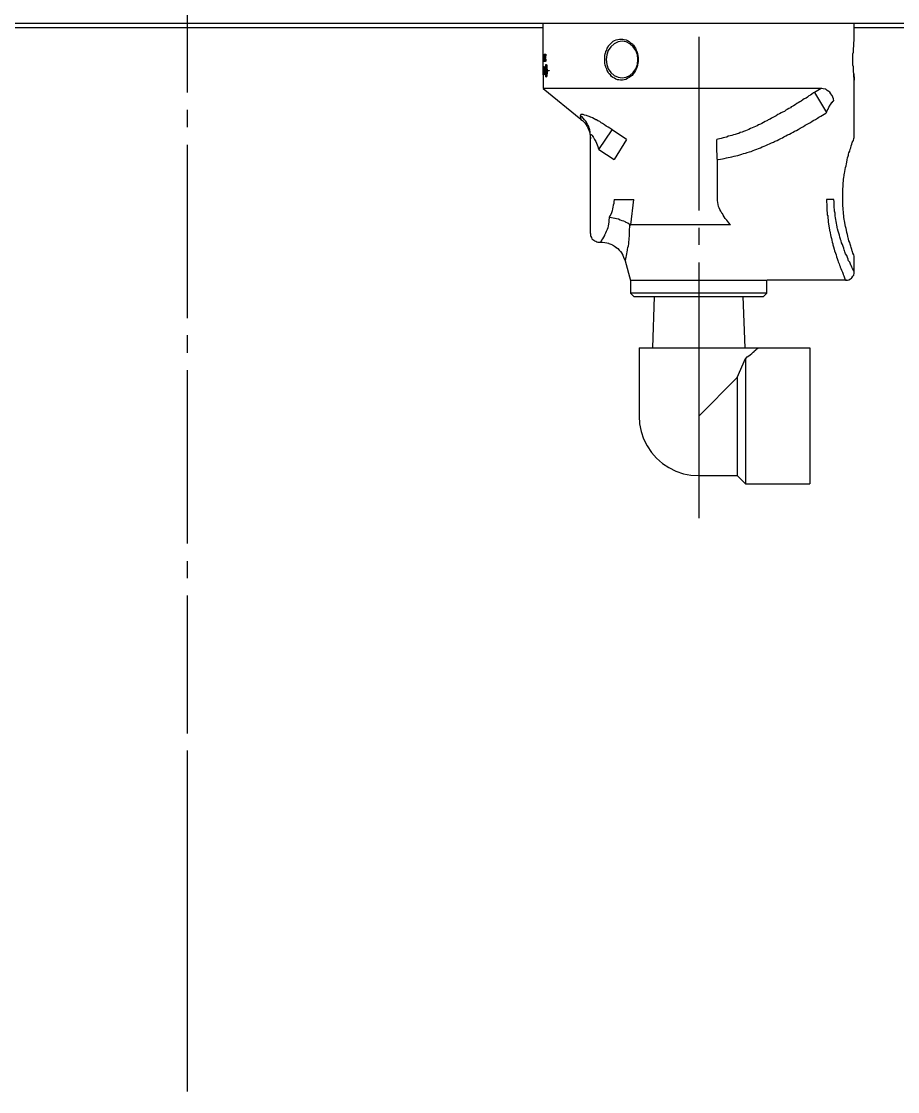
# Model space of a CAD drawing. Header units: millimetres. Extents: x -211 to 45495, y 24 to 52952.
# Drawn here: x 23245.5 to 23451.1, y 26900.9 to 27151.9 of the extents above; entities that cross this region are included whole.
import ezdxf

# ---------------------------------------------------------------- set-up
doc = ezdxf.new("R2010")
doc.units = ezdxf.units.MM
doc.layers.add('Layer2', color=7, linetype='Continuous')

# ---------------------------------------------------------------- blocks, each defined once
blk = doc.blocks.new('BLKF673')
at = {"layer": 'Layer2', "color": 7, "linetype": 'Continuous', "lineweight": 25}
for p, q in [((23415.37, 27072.86), (23415.46, 27072.86)), ((23415.46, 27072.86), (23415.8, 27073.2)), ((23415.8, 27073.2), (23416.15, 27073.46)), ((23416.15, 27073.46), (23416.49, 27073.72)), ((23416.49, 27073.72), (23416.83, 27073.98)), ((23416.83, 27073.98), (23417.18, 27074.32)), ((23417.18, 27074.32), (23417.44, 27074.49)), ((23417.44, 27074.58), (23417.78, 27074.84)), ((23417.44, 27074.49), (23417.44, 27074.58)), ((23417.78, 27074.84), (23418.04, 27075.1))]:
    blk.add_line(p, q, dxfattribs=at)
blk = doc.blocks.new('BLKF674')
at = {"layer": 'Layer2', "color": 7, "linetype": 'Continuous', "lineweight": 25}
for p, q in [((23390.4, 27059.34), (23390.48, 27057.53)), ((23390.48, 27057.53), (23390.91, 27055.72)), ((23390.91, 27055.72), (23391.43, 27054)), ((23391.43, 27054), (23392.29, 27052.36)), ((23392.29, 27052.36), (23393.33, 27050.81)), ((23393.33, 27050.81), (23394.53, 27049.43)), ((23394.53, 27049.43), (23395.91, 27048.23)), ((23395.91, 27048.23), (23397.37, 27047.28)), ((23397.37, 27047.28), (23399.01, 27046.42)), ((23399.01, 27046.42), (23400.82, 27045.82)), ((23400.82, 27045.82), (23402.54, 27045.47)), ((23402.54, 27045.47), (23404.43, 27045.39))]:
    blk.add_line(p, q, dxfattribs=at)
blk = doc.blocks.new('BLKF675')
at = {"layer": 'Layer2', "color": 7, "linetype": 'Continuous', "lineweight": 25}
for p, q in [((23382.82, 27145.19), (23382.91, 27145.62)), ((23382.91, 27145.62), (23383.16, 27145.97)), ((23383.16, 27145.97), (23383.34, 27146.31)), ((23383.34, 27146.31), (23383.42, 27146.31)), ((23383.42, 27146.31), (23383.68, 27146.66)), ((23383.68, 27146.66), (23383.94, 27146.92)), ((23383.94, 27146.92), (23384.02, 27147)), ((23384.02, 27147), (23384.37, 27147.26)), ((23384.37, 27147.26), (23384.63, 27147.43)), ((23384.63, 27147.43), (23385.06, 27147.6)), ((23385.06, 27147.6), (23385.4, 27147.69)), ((23385.4, 27147.69), (23385.83, 27147.78)), ((23385.83, 27147.78), (23386.18, 27147.78)), ((23386.18, 27147.78), (23386.61, 27147.78)), ((23386.61, 27147.78), (23386.95, 27147.69)), ((23386.95, 27147.69), (23387.38, 27147.6)), ((23387.38, 27147.6), (23387.73, 27147.43)), ((23387.73, 27147.43), (23388.07, 27147.17)), ((23388.07, 27147.17), (23388.42, 27146.92)), ((23388.42, 27146.92), (23388.76, 27146.66)), ((23388.76, 27146.66), (23389.02, 27146.31)), ((23389.02, 27146.31), (23389.11, 27146.31)), ((23389.11, 27146.31), (23389.36, 27145.97)), ((23389.36, 27145.97), (23389.54, 27145.62)), ((23389.54, 27145.62), (23389.71, 27145.19)), ((23382.39, 27143.9), (23382.47, 27144.33)), ((23382.39, 27143.47), (23382.39, 27143.9)), ((23382.39, 27143.04), (23382.39, 27143.47)), ((23382.47, 27144.33), (23382.65, 27144.68)), ((23382.65, 27144.85), (23382.82, 27145.19)), ((23382.65, 27144.76), (23382.65, 27144.85)), ((23382.65, 27144.68), (23382.65, 27144.76)), ((23389.71, 27145.19), (23389.88, 27144.85)), ((23389.88, 27144.85), (23389.97, 27144.76)), ((23389.97, 27144.76), (23389.97, 27144.68)), ((23389.97, 27144.68), (23390.05, 27144.33)), ((23390.05, 27144.33), (23390.14, 27143.9)), ((23390.14, 27143.9), (23390.23, 27143.47)), ((23390.23, 27143.47), (23390.23, 27143.04)), ((23382.39, 27142.95), (23382.39, 27143.04)), ((23382.39, 27142.87), (23382.39, 27142.95)), ((23382.39, 27142.44), (23382.39, 27142.87)), ((23382.39, 27142.09), (23382.39, 27142.44)), ((23382.47, 27141.66), (23382.39, 27142.09)), ((23382.65, 27141.23), (23382.47, 27141.66)), ((23382.65, 27141.15), (23382.65, 27141.23)), ((23382.82, 27140.72), (23382.65, 27141.15)), ((23382.91, 27140.37), (23382.82, 27140.72)), ((23389.71, 27140.72), (23389.54, 27140.37)), ((23389.88, 27141.15), (23389.71, 27140.72)), ((23389.97, 27141.15), (23389.88, 27141.15)), ((23390.05, 27141.66), (23389.97, 27141.23)), ((23389.97, 27141.23), (23389.97, 27141.15)), ((23390.14, 27142.09), (23390.05, 27141.66)), ((23390.23, 27142.44), (23390.14, 27142.09)), ((23390.23, 27143.04), (23390.23, 27142.95)), ((23390.23, 27142.95), (23390.23, 27142.87)), ((23390.23, 27142.87), (23390.23, 27142.44)), ((23383.16, 27140.03), (23382.91, 27140.37)), ((23383.34, 27139.68), (23383.16, 27140.03)), ((23383.42, 27139.6), (23383.34, 27139.68)), ((23383.68, 27139.34), (23383.42, 27139.6)), ((23383.94, 27138.99), (23383.68, 27139.34)), ((23384.28, 27138.74), (23383.94, 27138.99)), ((23384.63, 27138.56), (23384.28, 27138.74)), ((23384.97, 27138.39), (23384.63, 27138.56)), ((23385.32, 27138.22), (23384.97, 27138.39)), ((23385.66, 27138.22), (23385.32, 27138.22)), ((23386.09, 27138.13), (23385.66, 27138.22)), ((23386.18, 27138.13), (23386.09, 27138.13)), ((23386.95, 27138.22), (23386.52, 27138.13)), ((23387.3, 27138.3), (23386.95, 27138.22)), ((23387.73, 27138.48), (23387.3, 27138.3)), ((23388.07, 27138.74), (23387.73, 27138.56)), ((23387.73, 27138.56), (23387.73, 27138.48)), ((23388.42, 27138.99), (23388.07, 27138.74)), ((23388.76, 27139.25), (23388.42, 27138.99)), ((23389.02, 27139.6), (23388.76, 27139.25)), ((23389.11, 27139.68), (23389.02, 27139.6)), ((23389.36, 27140.03), (23389.11, 27139.68)), ((23389.54, 27140.37), (23389.36, 27140.03))]:
    blk.add_line(p, q, dxfattribs=at)
blk = doc.blocks.new('BLKF676')
at = {"layer": 'Layer2', "color": 7, "linetype": 'Continuous', "lineweight": 25}
for p, q in [((23368.44, 27141.4), (23368.52, 27141.58)), ((23368.44, 27140.37), (23368.44, 27141.4)), ((23368.52, 27141.58), (23368.52, 27141.84))]:
    blk.add_line(p, q, dxfattribs=at)
blk = doc.blocks.new('BLKF677')
at = {"layer": 'Layer2', "color": 7, "linetype": 'Continuous', "lineweight": 25}
for p, q in [((23368.44, 27139.77), (23368.44, 27140.2)), ((23368.44, 27139.68), (23368.44, 27139.77)), ((23368.44, 27139.34), (23368.44, 27139.68)), ((23368.52, 27139.17), (23368.44, 27139.34)), ((23368.52, 27138.91), (23368.52, 27139.17)), ((23368.61, 27138.91), (23368.52, 27138.91))]:
    blk.add_line(p, q, dxfattribs=at)
blk = doc.blocks.new('BLKF678')
at = {"layer": 'Layer2', "color": 7, "linetype": 'Continuous', "lineweight": 25}
for p, q in [((23368.78, 27139.08), (23368.7, 27138.99)), ((23368.87, 27139.77), (23368.78, 27139.34)), ((23368.78, 27139.34), (23368.78, 27139.08)), ((23368.87, 27140.29), (23368.87, 27139.77))]:
    blk.add_line(p, q, dxfattribs=at)
blk = doc.blocks.new('BLKF679')
at = {"layer": 'Layer2', "color": 7, "linetype": 'Continuous', "lineweight": 25}
for p, q in [((23440.17, 27122.72), (23440.34, 27123.15)), ((23440.34, 27123.15), (23440.43, 27123.49)), ((23440.43, 27123.49), (23440.52, 27123.58)), ((23440.52, 27123.67), (23440.69, 27124.01)), ((23440.52, 27123.58), (23440.52, 27123.67)), ((23440.69, 27124.01), (23440.77, 27124.44)), ((23439.48, 27120.31), (23439.57, 27120.56)), ((23439.57, 27120.74), (23439.65, 27121.08)), ((23439.57, 27120.56), (23439.57, 27120.74)), ((23439.65, 27121.08), (23439.83, 27121.51)), ((23439.83, 27121.51), (23439.91, 27121.94)), ((23439.91, 27121.94), (23440.09, 27122.29)), ((23440.09, 27122.29), (23440.17, 27122.72)), ((23438.88, 27117.64), (23438.97, 27118.07)), ((23438.97, 27118.07), (23439.05, 27118.5)), ((23439.05, 27118.5), (23439.14, 27118.93)), ((23439.14, 27118.93), (23439.22, 27119.45)), ((23439.22, 27119.45), (23439.31, 27119.88)), ((23439.31, 27119.88), (23439.48, 27120.31)), ((23438.45, 27115.31), (23438.54, 27115.74)), ((23438.54, 27116.09), (23438.62, 27116.26)), ((23438.54, 27115.74), (23438.54, 27116.09)), ((23438.62, 27116.26), (23438.71, 27116.69)), ((23438.71, 27116.69), (23438.79, 27117.21)), ((23438.79, 27117.21), (23438.88, 27117.64)), ((23438.19, 27112.64), (23438.28, 27113.16)), ((23438.28, 27114.02), (23438.36, 27114.45)), ((23438.28, 27113.59), (23438.28, 27114.02)), ((23438.28, 27113.5), (23438.28, 27113.59)), ((23438.28, 27113.16), (23438.28, 27113.5)), ((23438.36, 27114.88), (23438.45, 27115.31)), ((23438.36, 27114.45), (23438.36, 27114.88)), ((23438.19, 27112.21), (23438.19, 27112.64)), ((23438.19, 27111.78), (23438.19, 27112.21)), ((23438.19, 27111.35), (23438.19, 27111.78)), ((23438.19, 27110.83), (23438.19, 27111.35)), ((23438.19, 27110.75), (23438.19, 27110.83)), ((23438.19, 27110.4), (23438.19, 27110.75)), ((23438.19, 27109.97), (23438.19, 27110.4)), ((23438.19, 27109.46), (23438.19, 27109.97)), ((23438.19, 27109.03), (23438.19, 27109.46)), ((23438.19, 27108.6), (23438.19, 27109.03)), ((23438.28, 27108.16), (23438.19, 27108.6)), ((23438.28, 27108.08), (23438.28, 27108.16)), ((23438.28, 27107.73), (23438.28, 27108.08)), ((23438.36, 27107.22), (23438.28, 27107.73)), ((23438.36, 27106.79), (23438.36, 27107.22)), ((23438.45, 27106.36), (23438.36, 27106.79)), ((23438.45, 27105.93), (23438.45, 27106.36)), ((23438.54, 27105.49), (23438.45, 27105.93)), ((23438.54, 27105.41), (23438.54, 27105.49)), ((23438.62, 27105.15), (23438.54, 27105.41)), ((23438.71, 27104.72), (23438.62, 27105.15)), ((23438.79, 27104.2), (23438.71, 27104.72)), ((23438.88, 27103.77), (23438.79, 27104.2)), ((23438.97, 27103.34), (23438.88, 27103.77)), ((23439.05, 27102.91), (23438.97, 27103.34)), ((23439.14, 27102.39), (23439.05, 27102.91)), ((23439.31, 27101.96), (23439.14, 27102.39)), ((23439.4, 27101.53), (23439.31, 27101.96)), ((23439.48, 27101.1), (23439.4, 27101.53)), ((23439.57, 27100.93), (23439.48, 27101.1)), ((23439.57, 27100.84), (23439.57, 27100.93)), ((23439.65, 27100.41), (23439.57, 27100.84)), ((23439.83, 27100.07), (23439.65, 27100.41)), ((23439.91, 27099.64), (23439.83, 27100.07)), ((23440.09, 27099.21), (23439.91, 27099.64)), ((23440.17, 27098.86), (23440.09, 27099.21)), ((23440.34, 27098.43), (23440.17, 27098.86)), ((23440.43, 27098), (23440.34, 27098.43)), ((23440.52, 27097.92), (23440.43, 27098)), ((23440.6, 27097.57), (23440.52, 27097.92)), ((23440.77, 27097.14), (23440.6, 27097.57)), ((23440.86, 27096.88), (23440.77, 27097.14))]:
    blk.add_line(p, q, dxfattribs=at)
blk = doc.blocks.new('BLKF680')
at = {"layer": 'Layer2', "color": 7, "linetype": 'Continuous', "lineweight": 25}
for p, q in [((23440.69, 27145.62), (23440.77, 27146.05)), ((23440.69, 27145.28), (23440.69, 27145.62)), ((23440.77, 27147), (23440.86, 27147.35)), ((23440.77, 27146.92), (23440.77, 27147)), ((23440.77, 27146.74), (23440.77, 27146.92)), ((23440.77, 27146.31), (23440.77, 27146.74)), ((23440.77, 27146.05), (23440.77, 27146.31)), ((23440.86, 27147.43), (23440.86, 27147.69)), ((23440.86, 27147.35), (23440.86, 27147.43)), ((23440.6, 27144.33), (23440.69, 27144.68)), ((23440.6, 27143.9), (23440.6, 27144.33)), ((23440.6, 27143.47), (23440.6, 27143.9)), ((23440.6, 27143.04), (23440.6, 27143.47)), ((23440.69, 27144.85), (23440.69, 27145.28)), ((23440.69, 27144.76), (23440.69, 27144.85)), ((23440.69, 27144.68), (23440.69, 27144.76)), ((23440.6, 27142.95), (23440.6, 27143.04)), ((23440.6, 27142.87), (23440.6, 27142.95)), ((23440.6, 27142.52), (23440.6, 27142.87)), ((23440.6, 27142.09), (23440.6, 27142.52)), ((23440.6, 27141.66), (23440.6, 27142.09)), ((23440.69, 27141.23), (23440.6, 27141.66)), ((23440.69, 27141.15), (23440.69, 27141.23)), ((23440.69, 27140.89), (23440.69, 27141.15)), ((23440.69, 27140.46), (23440.69, 27140.89)), ((23440.69, 27140.11), (23440.69, 27140.46)), ((23440.77, 27139.68), (23440.69, 27140.11)), ((23440.77, 27138.99), (23440.77, 27139.68)), ((23440.86, 27138.56), (23440.77, 27138.99)), ((23440.86, 27138.13), (23440.86, 27138.56))]:
    blk.add_line(p, q, dxfattribs=at)
blk = doc.blocks.new('BLKF681')
at = {"layer": 'Layer2', "color": 7, "linetype": 'Continuous', "lineweight": 25}
for p, q in [((23436.21, 27109.63), (23436.12, 27110.06)), ((23436.21, 27109.2), (23436.21, 27109.63)), ((23436.21, 27108.77), (23436.21, 27109.2)), ((23436.21, 27108.25), (23436.21, 27108.77)), ((23436.3, 27107.82), (23436.21, 27108.25)), ((23436.3, 27107.39), (23436.3, 27107.82)), ((23436.38, 27106.96), (23436.3, 27107.39)), ((23436.38, 27106.87), (23436.38, 27106.96)), ((23436.38, 27106.7), (23436.38, 27106.87)), ((23436.38, 27106.27), (23436.38, 27106.7)), ((23436.47, 27105.84), (23436.38, 27106.27)), ((23436.55, 27105.41), (23436.47, 27105.84)), ((23436.64, 27104.98), (23436.55, 27105.41)), ((23436.73, 27104.55), (23436.64, 27104.98)), ((23436.81, 27104.12), (23436.73, 27104.55)), ((23436.9, 27103.69), (23436.81, 27104.12)), ((23436.9, 27103.6), (23436.9, 27103.69)), ((23436.99, 27103.26), (23436.9, 27103.6)), ((23437.16, 27102.74), (23436.99, 27103.26)), ((23437.24, 27102.22), (23437.16, 27102.74)), ((23437.42, 27101.79), (23437.24, 27102.22)), ((23437.5, 27101.28), (23437.42, 27101.79)), ((23437.67, 27100.84), (23437.5, 27101.28)), ((23437.67, 27100.76), (23437.67, 27100.84)), ((23437.85, 27100.41), (23437.67, 27100.76)), ((23437.93, 27099.98), (23437.85, 27100.41)), ((23438.1, 27099.55), (23437.93, 27099.98)), ((23438.28, 27099.12), (23438.1, 27099.55)), ((23438.45, 27098.69), (23438.28, 27099.12)), ((23438.54, 27098.26), (23438.45, 27098.69)), ((23438.62, 27098.18), (23438.54, 27098.26)), ((23438.71, 27097.83), (23438.62, 27098.18)), ((23438.88, 27097.4), (23438.71, 27097.83)), ((23439.14, 27096.97), (23438.88, 27097.4)), ((23439.31, 27096.54), (23439.14, 27096.97)), ((23439.48, 27096.11), (23439.31, 27096.54)), ((23439.48, 27096.02), (23439.48, 27096.11)), ((23439.57, 27095.76), (23439.48, 27096.02)), ((23439.83, 27095.42), (23439.57, 27095.76)), ((23440, 27094.99), (23439.83, 27095.42)), ((23440.17, 27094.56), (23440, 27094.99)), ((23440.26, 27094.47), (23440.17, 27094.56)), ((23440.34, 27094.3), (23440.26, 27094.47)), ((23440.52, 27093.96), (23440.34, 27094.3)), ((23440.69, 27093.53), (23440.52, 27093.96)), ((23440.86, 27093.18), (23440.69, 27093.53))]:
    blk.add_line(p, q, dxfattribs=at)
blk = doc.blocks.new('BLKF682')
at = {"layer": 'Layer2', "color": 7, "linetype": 'Continuous', "lineweight": 25}
for p, q in [((23433.11, 27136.15), (23367.92, 27136.15)), ((23433.28, 27136.15), (23433.11, 27136.15)), ((23433.63, 27136.07), (23433.28, 27136.15)), ((23434.06, 27135.98), (23433.63, 27136.07)), ((23434.23, 27135.98), (23434.06, 27135.98)), ((23434.57, 27135.72), (23434.23, 27135.98)), ((23434.92, 27135.46), (23434.57, 27135.72)), ((23435.18, 27135.29), (23434.92, 27135.46)), ((23435.44, 27134.95), (23435.18, 27135.29)), ((23435.61, 27134.6), (23435.44, 27134.95)), ((23435.69, 27134.52), (23435.61, 27134.6)), ((23435.87, 27134.17), (23435.69, 27134.52)), ((23436.04, 27133.74), (23435.87, 27134.17)), ((23436.12, 27133.31), (23436.04, 27133.74))]:
    blk.add_line(p, q, dxfattribs=at)
blk = doc.blocks.new('BLKF683')
at = {"layer": 'Layer2', "color": 7, "linetype": 'Continuous', "lineweight": 25}
for p, q in [((23433.11, 27136.15), (23431.56, 27135.2)), ((23428.12, 27133.05), (23427.77, 27132.79)), ((23428.46, 27133.22), (23428.12, 27133.05)), ((23428.8, 27133.48), (23428.46, 27133.22)), ((23429.15, 27133.74), (23428.8, 27133.48)), ((23429.58, 27133.91), (23429.15, 27133.74)), ((23429.92, 27134.17), (23429.58, 27133.91)), ((23430.27, 27134.43), (23429.92, 27134.17)), ((23430.61, 27134.6), (23430.27, 27134.43)), ((23430.96, 27134.86), (23430.61, 27134.6)), ((23431.3, 27135.12), (23430.96, 27134.86)), ((23431.56, 27135.2), (23431.3, 27135.12)), ((23424.07, 27130.64), (23423.72, 27130.47)), ((23424.5, 27130.81), (23424.07, 27130.64)), ((23424.84, 27131.07), (23424.5, 27130.81)), ((23425.19, 27131.24), (23424.84, 27131.07)), ((23425.53, 27131.5), (23425.19, 27131.24)), ((23425.96, 27131.67), (23425.53, 27131.5)), ((23426.13, 27131.85), (23425.96, 27131.67)), ((23426.31, 27131.93), (23426.13, 27131.85)), ((23426.65, 27132.1), (23426.31, 27131.93)), ((23427, 27132.36), (23426.65, 27132.1)), ((23427.43, 27132.62), (23427, 27132.36)), ((23427.77, 27132.79), (23427.43, 27132.62)), ((23419.59, 27128.23), (23419.25, 27127.97)), ((23420.02, 27128.4), (23419.59, 27128.23)), ((23420.37, 27128.57), (23420.02, 27128.4)), ((23420.54, 27128.66), (23420.37, 27128.57)), ((23420.71, 27128.83), (23420.54, 27128.66)), ((23421.14, 27129), (23420.71, 27128.83)), ((23421.48, 27129.18), (23421.14, 27129)), ((23421.92, 27129.43), (23421.48, 27129.18)), ((23422.26, 27129.61), (23421.92, 27129.43)), ((23422.6, 27129.78), (23422.26, 27129.61)), ((23422.95, 27130.04), (23422.6, 27129.78)), ((23423.38, 27130.21), (23422.95, 27130.04)), ((23423.72, 27130.47), (23423.38, 27130.21)), ((23413.39, 27125.56), (23412.96, 27125.39)), ((23413.82, 27125.65), (23413.39, 27125.56)), ((23414.16, 27125.82), (23413.82, 27125.65)), ((23414.6, 27125.9), (23414.16, 27125.82)), ((23414.77, 27125.99), (23414.6, 27125.9)), ((23414.94, 27126.08), (23414.77, 27125.99)), ((23415.37, 27126.25), (23414.94, 27126.08)), ((23415.8, 27126.42), (23415.37, 27126.25)), ((23416.15, 27126.59), (23415.8, 27126.42)), ((23416.58, 27126.77), (23416.15, 27126.59)), ((23416.92, 27126.94), (23416.58, 27126.77)), ((23417.35, 27127.11), (23416.92, 27126.94)), ((23417.7, 27127.28), (23417.35, 27127.11)), ((23418.13, 27127.45), (23417.7, 27127.28)), ((23418.47, 27127.63), (23418.13, 27127.45)), ((23418.9, 27127.8), (23418.47, 27127.63)), ((23419.25, 27127.97), (23418.9, 27127.8)), ((23409.26, 27124.35), (23408.91, 27124.27)), ((23409.69, 27124.44), (23409.26, 27124.35)), ((23410.12, 27124.61), (23409.69, 27124.44)), ((23410.55, 27124.7), (23410.12, 27124.61)), ((23410.98, 27124.78), (23410.55, 27124.7)), ((23411.32, 27124.96), (23410.98, 27124.78)), ((23411.75, 27125.04), (23411.32, 27124.96)), ((23412.18, 27125.13), (23411.75, 27125.04)), ((23412.53, 27125.3), (23412.18, 27125.13)), ((23412.96, 27125.39), (23412.53, 27125.3))]:
    blk.add_line(p, q, dxfattribs=at)
blk = doc.blocks.new('BLKF684')
at = {"layer": 'Layer2', "color": 7, "linetype": 'Continuous', "lineweight": 25}
for p, q in [((23376.79, 27130.04), (23376.62, 27129.78)), ((23376.88, 27130.04), (23376.79, 27130.04)), ((23377.22, 27130.04), (23376.88, 27130.04)), ((23377.31, 27130.04), (23377.22, 27130.04)), ((23377.65, 27129.95), (23377.31, 27130.04)), ((23378, 27129.87), (23377.65, 27129.95)), ((23378.08, 27129.87), (23378, 27129.87)), ((23378.26, 27129.78), (23378.08, 27129.87)), ((23378.69, 27129.61), (23378.26, 27129.78)), ((23379.03, 27129.43), (23378.69, 27129.61)), ((23379.12, 27129.43), (23379.03, 27129.43)), ((23379.46, 27129.26), (23379.12, 27129.43)), ((23379.89, 27129.09), (23379.46, 27129.26)), ((23380.24, 27128.83), (23379.89, 27129.09)), ((23380.32, 27128.83), (23380.24, 27128.83)), ((23380.41, 27128.83), (23380.32, 27128.83)), ((23380.75, 27128.57), (23380.41, 27128.83)), ((23381.18, 27128.4), (23380.75, 27128.57)), ((23381.53, 27128.14), (23381.18, 27128.4)), ((23381.87, 27127.97), (23381.53, 27128.14)), ((23382.3, 27127.63), (23381.87, 27127.97)), ((23382.73, 27127.37), (23382.3, 27127.63)), ((23383.16, 27127.11), (23382.73, 27127.37)), ((23383.59, 27126.85), (23383.16, 27127.11)), ((23384.02, 27126.59), (23383.59, 27126.85)), ((23384.11, 27126.51), (23384.02, 27126.59)), ((23387.47, 27124.18), (23384.11, 27126.51))]:
    blk.add_line(p, q, dxfattribs=at)
blk = doc.blocks.new('BLKF685')
at = {"layer": 'Layer2', "color": 7, "linetype": 'Continuous', "lineweight": 25}
for p, q in [((23383.77, 27145.97), (23383.16, 27145.11)), ((23384.54, 27146.66), (23383.77, 27145.97)), ((23385.49, 27147.09), (23384.54, 27146.66)), ((23386.44, 27147.26), (23385.49, 27147.09)), ((23388.24, 27146.66), (23387.38, 27147.09)), ((23389.02, 27145.97), (23388.24, 27146.66)), ((23389.62, 27145.11), (23389.02, 27145.97)), ((23382.82, 27144.07), (23382.73, 27142.95)), ((23383.16, 27145.11), (23382.82, 27144.07)), ((23390.05, 27144.07), (23389.62, 27145.11)), ((23390.14, 27142.95), (23390.05, 27144.07)), ((23382.73, 27142.95), (23382.82, 27141.84)), ((23382.82, 27141.84), (23383.16, 27140.8)), ((23383.16, 27140.8), (23383.77, 27139.94)), ((23389.02, 27139.94), (23389.62, 27140.8)), ((23389.62, 27140.8), (23390.05, 27141.84)), ((23390.05, 27141.84), (23390.14, 27142.95)), ((23383.77, 27139.94), (23384.54, 27139.25)), ((23384.54, 27139.25), (23385.49, 27138.82)), ((23385.49, 27138.82), (23386.44, 27138.65)), ((23386.44, 27138.65), (23387.38, 27138.82)), ((23387.38, 27138.82), (23388.24, 27139.25)), ((23388.24, 27139.25), (23389.02, 27139.94))]:
    blk.add_line(p, q, dxfattribs=at)
blk = doc.blocks.new('BLKF686')
at = {"layer": 'Layer2', "color": 7, "linetype": 'Continuous', "lineweight": 25}
for p, q in [((23435.69, 27132.88), (23435.87, 27133.14)), ((23435.87, 27133.22), (23436.04, 27133.31)), ((23435.87, 27133.14), (23435.87, 27133.22)), ((23434.4, 27130.55), (23434.57, 27130.98)), ((23434.57, 27130.98), (23434.75, 27131.33)), ((23434.75, 27131.33), (23434.92, 27131.76)), ((23434.92, 27131.76), (23435.18, 27132.1)), ((23435.18, 27132.19), (23435.44, 27132.53)), ((23435.18, 27132.1), (23435.18, 27132.19)), ((23435.44, 27132.53), (23435.61, 27132.88)), ((23435.61, 27132.88), (23435.69, 27132.88))]:
    blk.add_line(p, q, dxfattribs=at)
blk = doc.blocks.new('BLKF687')
at = {"layer": 'Layer2', "color": 7, "linetype": 'Continuous', "lineweight": 25}
for p, q in [((23408.65, 27123.67), (23408.65, 27124.1)), ((23408.65, 27123.32), (23408.65, 27123.67)), ((23408.65, 27123.23), (23408.65, 27123.32)), ((23408.65, 27122.98), (23408.65, 27123.23)), ((23408.65, 27122.55), (23408.65, 27122.98)), ((23408.65, 27122.2), (23408.65, 27122.55)), ((23408.65, 27122.11), (23408.65, 27122.2)), ((23408.65, 27121.77), (23408.65, 27122.11)), ((23408.65, 27121.34), (23408.65, 27121.77)), ((23408.74, 27120.91), (23408.65, 27121.34)), ((23408.74, 27119.62), (23408.74, 27120.91)), ((23408.83, 27119.53), (23408.74, 27119.62)), ((23408.83, 27119.45), (23408.83, 27119.53))]:
    blk.add_line(p, q, dxfattribs=at)
blk = doc.blocks.new('BLKF688')
at = {"layer": 'Layer2', "color": 7, "linetype": 'Continuous', "lineweight": 25}
for p, q in [((23430.18, 27127.97), (23430.61, 27128.23)), ((23430.61, 27128.23), (23431.04, 27128.49)), ((23431.04, 27128.49), (23431.39, 27128.75)), ((23431.39, 27128.75), (23431.82, 27128.92)), ((23431.82, 27128.92), (23432.25, 27129.18)), ((23432.25, 27129.18), (23432.59, 27129.43)), ((23432.59, 27129.43), (23433.02, 27129.69)), ((23433.02, 27129.69), (23433.45, 27129.95)), ((23433.45, 27129.95), (23433.8, 27130.12)), ((23433.8, 27130.12), (23434.23, 27130.38)), ((23425.7, 27125.47), (23426.13, 27125.73)), ((23426.13, 27125.73), (23426.57, 27125.9)), ((23426.57, 27125.9), (23426.91, 27126.16)), ((23426.91, 27126.16), (23427.34, 27126.33)), ((23427.34, 27126.33), (23427.77, 27126.59)), ((23427.77, 27126.59), (23428.2, 27126.85)), ((23428.2, 27126.85), (23428.37, 27126.94)), ((23428.37, 27126.94), (23428.55, 27127.02)), ((23428.55, 27127.02), (23428.98, 27127.28)), ((23428.98, 27127.28), (23429.41, 27127.54)), ((23429.41, 27127.54), (23429.84, 27127.8)), ((23429.84, 27127.8), (23430.18, 27127.97)), ((23420.19, 27122.8), (23420.62, 27123.06)), ((23420.62, 27123.06), (23421.05, 27123.23)), ((23421.05, 27123.23), (23421.48, 27123.41)), ((23421.48, 27123.41), (23421.92, 27123.58)), ((23421.92, 27123.58), (23422.17, 27123.75)), ((23422.17, 27123.75), (23422.35, 27123.84)), ((23422.35, 27123.84), (23422.78, 27124.01)), ((23422.78, 27124.01), (23423.21, 27124.18)), ((23423.21, 27124.18), (23423.64, 27124.44)), ((23423.64, 27124.44), (23424.07, 27124.61)), ((23424.07, 27124.61), (23424.41, 27124.87)), ((23424.41, 27124.87), (23424.84, 27125.04)), ((23424.84, 27125.04), (23425.27, 27125.3)), ((23425.27, 27125.3), (23425.7, 27125.47)), ((23413.56, 27120.48), (23414.08, 27120.65)), ((23414.08, 27120.65), (23414.51, 27120.74)), ((23414.51, 27120.74), (23414.94, 27120.91)), ((23414.94, 27120.91), (23415.37, 27121)), ((23415.37, 27121), (23415.63, 27121.08)), ((23415.63, 27121.08), (23415.8, 27121.17)), ((23415.8, 27121.17), (23416.32, 27121.34)), ((23416.32, 27121.34), (23416.75, 27121.43)), ((23416.75, 27121.43), (23417.18, 27121.6)), ((23417.18, 27121.6), (23417.61, 27121.77)), ((23417.61, 27121.77), (23418.04, 27121.94)), ((23418.04, 27121.94), (23418.47, 27122.11)), ((23418.47, 27122.11), (23418.9, 27122.29)), ((23418.9, 27122.29), (23419.33, 27122.46)), ((23419.33, 27122.46), (23419.76, 27122.63)), ((23419.76, 27122.63), (23420.19, 27122.8)), ((23408.83, 27119.45), (23409, 27119.53)), ((23409, 27119.53), (23409.51, 27119.62)), ((23409.51, 27119.62), (23409.95, 27119.7)), ((23409.95, 27119.7), (23410.38, 27119.79)), ((23410.38, 27119.79), (23410.89, 27119.88)), ((23410.89, 27119.88), (23411.32, 27119.96)), ((23411.32, 27119.96), (23411.75, 27120.05)), ((23411.75, 27120.05), (23412.18, 27120.13)), ((23412.18, 27120.13), (23412.7, 27120.31)), ((23412.7, 27120.31), (23413.13, 27120.39)), ((23413.13, 27120.39), (23413.56, 27120.48))]:
    blk.add_line(p, q, dxfattribs=at)
blk = doc.blocks.new('BLKF689')
at = {"layer": 'Layer2', "color": 7, "linetype": 'Continuous', "lineweight": 25}
for p, q in [((23388.16, 27103.26), (23388.24, 27103.6)), ((23388.16, 27102.83), (23388.16, 27103.26)), ((23388.24, 27103.6), (23388.24, 27104.03)), ((23387.99, 27100.24), (23388.07, 27100.67)), ((23388.07, 27101.1), (23388.16, 27101.53)), ((23388.07, 27101.02), (23388.07, 27101.1)), ((23388.07, 27100.67), (23388.07, 27101.02)), ((23388.16, 27102.39), (23388.16, 27102.83)), ((23388.16, 27101.96), (23388.16, 27102.39)), ((23388.16, 27101.53), (23388.16, 27101.96)), ((23387.64, 27097.83), (23387.73, 27098.26)), ((23387.73, 27098.43), (23387.81, 27098.86)), ((23387.73, 27098.35), (23387.73, 27098.43)), ((23387.73, 27098.26), (23387.73, 27098.35)), ((23387.81, 27098.86), (23387.9, 27099.29)), ((23387.9, 27099.29), (23387.99, 27099.73)), ((23387.99, 27099.73), (23387.99, 27100.24)), ((23387.12, 27095.76), (23387.21, 27095.76)), ((23387.21, 27095.76), (23387.3, 27096.19)), ((23387.3, 27096.45), (23387.38, 27096.54)), ((23387.3, 27096.19), (23387.3, 27096.45)), ((23387.38, 27096.54), (23387.47, 27096.97)), ((23387.47, 27096.97), (23387.56, 27097.4)), ((23387.56, 27097.4), (23387.64, 27097.83))]:
    blk.add_line(p, q, dxfattribs=at)
blk = doc.blocks.new('BLKF690')
at = {"layer": 'Layer2', "color": 7, "linetype": 'Continuous', "lineweight": 25}
for p, q in [((23408.91, 27109.46), (23408.83, 27109.89)), ((23409, 27108.94), (23408.91, 27109.46)), ((23409.08, 27108.51), (23409, 27108.94)), ((23409.17, 27108.16), (23409.08, 27108.51)), ((23409.34, 27107.82), (23409.17, 27108.16)), ((23409.6, 27107.39), (23409.34, 27107.82)), ((23409.86, 27106.96), (23409.6, 27107.39)), ((23409.95, 27106.87), (23409.86, 27106.96)), ((23410.12, 27106.44), (23409.95, 27106.87)), ((23410.38, 27106.1), (23410.12, 27106.44)), ((23410.63, 27105.67), (23410.38, 27106.1)), ((23410.98, 27105.32), (23410.63, 27105.67)), ((23411.24, 27104.98), (23410.98, 27105.32)), ((23411.5, 27104.63), (23411.24, 27104.98)), ((23411.75, 27104.29), (23411.5, 27104.63)), ((23411.84, 27104.2), (23411.75, 27104.29))]:
    blk.add_line(p, q, dxfattribs=at)
blk = doc.blocks.new('BLKF691')
at = {"layer": 'Layer2', "color": 7, "linetype": 'Continuous', "lineweight": 25}
for p, q in [((23434.4, 27110.15), (23434.4, 27109.54)), ((23434.4, 27109.54), (23434.49, 27109.03)), ((23434.49, 27109.03), (23434.49, 27107.56)), ((23434.49, 27107.56), (23434.57, 27107.04)), ((23434.57, 27107.04), (23434.57, 27106.53)), ((23434.57, 27106.53), (23434.57, 27106.44)), ((23434.57, 27106.44), (23434.66, 27106.36)), ((23434.66, 27106.36), (23434.66, 27105.84)), ((23434.66, 27105.84), (23434.75, 27105.32)), ((23434.75, 27105.32), (23434.75, 27104.89)), ((23434.75, 27104.89), (23434.83, 27104.38)), ((23434.83, 27104.38), (23434.92, 27103.94)), ((23434.92, 27103.94), (23435, 27103.43)), ((23435, 27103.43), (23435.09, 27103)), ((23435.09, 27103), (23435.09, 27102.83)), ((23435.09, 27102.83), (23435.18, 27102.74)), ((23435.18, 27102.74), (23435.26, 27102.31)), ((23435.26, 27102.31), (23435.35, 27101.88)), ((23435.35, 27101.88), (23435.44, 27101.45)), ((23435.44, 27101.45), (23435.52, 27101.02)), ((23435.52, 27101.02), (23435.61, 27100.59)), ((23435.61, 27100.59), (23435.69, 27100.16)), ((23435.69, 27100.16), (23435.87, 27099.73)), ((23435.87, 27099.73), (23435.87, 27099.64)), ((23435.87, 27099.64), (23435.87, 27099.47)), ((23435.87, 27099.47), (23436.04, 27099.04)), ((23436.04, 27099.04), (23436.21, 27098.52)), ((23436.21, 27098.52), (23436.3, 27098.09)), ((23436.3, 27098.09), (23436.47, 27097.57)), ((23436.47, 27097.57), (23436.64, 27097.14)), ((23436.64, 27097.14), (23436.73, 27096.71)), ((23436.73, 27096.71), (23436.9, 27096.28)), ((23436.9, 27096.28), (23437.07, 27095.85)), ((23437.07, 27095.85), (23437.16, 27095.51)), ((23437.16, 27095.51), (23437.33, 27095.08)), ((23437.33, 27095.08), (23437.42, 27094.73)), ((23437.42, 27094.73), (23437.59, 27094.39)), ((23437.59, 27094.39), (23437.59, 27094.3)), ((23437.59, 27094.3), (23437.76, 27093.96)), ((23437.76, 27093.96), (23437.93, 27093.53)), ((23437.93, 27093.53), (23438.1, 27093.09)), ((23438.1, 27093.09), (23438.28, 27092.66)), ((23438.28, 27092.66), (23438.28, 27092.58)), ((23438.28, 27092.58), (23438.45, 27092.23)), ((23438.45, 27092.23), (23438.62, 27091.8)), ((23438.62, 27091.8), (23438.71, 27091.54)), ((23438.71, 27091.54), (23438.88, 27091.2)), ((23438.88, 27091.2), (23438.97, 27091.2)), ((23438.97, 27091.2), (23439.31, 27091.2)), ((23439.31, 27091.2), (23439.65, 27091.29)), ((23439.65, 27091.29), (23440, 27091.54)), ((23440, 27091.54), (23440.34, 27091.72)), ((23440.34, 27091.8), (23440.6, 27092.15)), ((23440.34, 27091.72), (23440.34, 27091.8)), ((23440.6, 27092.15), (23440.77, 27092.41)), ((23440.77, 27092.41), (23440.86, 27092.84))]:
    blk.add_line(p, q, dxfattribs=at)
blk = doc.blocks.new('BLKF692')
at = {"layer": 'Layer2', "color": 7, "linetype": 'Continuous', "lineweight": 25}
for p, q in [((23379.03, 27125.3), (23379.12, 27125.39)), ((23379.03, 27125.13), (23379.03, 27125.3)), ((23379.12, 27125.39), (23379.2, 27125.39)), ((23379.2, 27125.39), (23379.37, 27125.22)), ((23379.37, 27125.22), (23379.63, 27124.87)), ((23379.63, 27124.87), (23379.63, 27124.78)), ((23379.63, 27124.78), (23379.72, 27124.7)), ((23379.72, 27124.7), (23379.89, 27124.35)), ((23379.89, 27124.35), (23379.98, 27124.18)), ((23379.98, 27124.18), (23380.24, 27123.75)), ((23380.24, 27123.75), (23380.41, 27123.32)), ((23380.41, 27123.32), (23380.58, 27122.98)), ((23380.58, 27122.98), (23380.75, 27122.55)), ((23380.75, 27122.55), (23380.84, 27122.2))]:
    blk.add_line(p, q, dxfattribs=at)
blk = doc.blocks.new('BLKF693')
at = {"layer": 'Layer2', "color": 7, "linetype": 'Continuous', "lineweight": 25}
for p, q in [((23377.31, 27129.18), (23377.05, 27129.52)), ((23377.65, 27128.83), (23377.31, 27129.18)), ((23377.91, 27128.49), (23377.65, 27128.83)), ((23378.17, 27128.14), (23377.91, 27128.49)), ((23378.34, 27127.71), (23378.17, 27128.14)), ((23378.6, 27127.28), (23378.34, 27127.71)), ((23378.69, 27126.94), (23378.6, 27127.28)), ((23378.86, 27126.51), (23378.69, 27126.94)), ((23378.94, 27125.99), (23378.86, 27126.51)), ((23378.94, 27125.56), (23378.94, 27125.99)), ((23379.03, 27125.13), (23378.94, 27125.56))]:
    blk.add_line(p, q, dxfattribs=at)
blk = doc.blocks.new('BLKF694')
at = {"layer": 'Layer2', "color": 7, "linetype": 'Continuous', "lineweight": 25}
for p, q in [((23383.94, 27105.84), (23383.51, 27105.93)), ((23384.37, 27105.75), (23383.94, 27105.84)), ((23384.71, 27105.67), (23384.37, 27105.75)), ((23384.8, 27105.67), (23384.71, 27105.67)), ((23385.14, 27105.58), (23384.8, 27105.67)), ((23385.57, 27105.49), (23385.14, 27105.58)), ((23386.01, 27105.32), (23385.57, 27105.49)), ((23386.09, 27105.32), (23386.01, 27105.32)), ((23386.44, 27105.15), (23386.09, 27105.32)), ((23386.87, 27105.06), (23386.44, 27105.15)), ((23387.21, 27104.89), (23386.87, 27105.06)), ((23387.21, 27104.81), (23387.21, 27104.89)), ((23387.38, 27104.72), (23387.21, 27104.81)), ((23387.81, 27104.55), (23387.38, 27104.72)), ((23388.16, 27104.29), (23387.81, 27104.55)), ((23388.24, 27104.29), (23388.16, 27104.29))]:
    blk.add_line(p, q, dxfattribs=at)
blk = doc.blocks.new('BLKF695')
at = {"layer": 'Layer2', "color": 7, "linetype": 'Continuous', "lineweight": 25}
for p, q in [((23384.28, 27108.34), (23384.2, 27107.91)), ((23384.37, 27108.77), (23384.28, 27108.34)), ((23384.46, 27109.2), (23384.37, 27108.77)), ((23384.54, 27110.06), (23384.46, 27109.63)), ((23384.46, 27109.63), (23384.46, 27109.2)), ((23384.54, 27110.15), (23384.54, 27110.06)), ((23383.77, 27106.61), (23383.59, 27106.27)), ((23383.94, 27107.04), (23383.77, 27106.61)), ((23384.11, 27107.48), (23383.94, 27107.04)), ((23384.2, 27107.91), (23384.11, 27107.48))]:
    blk.add_line(p, q, dxfattribs=at)
blk = doc.blocks.new('BLKF696')
at = {"layer": 'Layer2', "color": 7, "linetype": 'Continuous', "lineweight": 25}
for p, q in [((23381.36, 27100.16), (23381.87, 27100.16)), ((23381.87, 27100.16), (23382.39, 27100.07)), ((23382.39, 27100.07), (23382.82, 27099.98)), ((23382.82, 27099.98), (23383.25, 27099.9)), ((23383.25, 27099.9), (23383.34, 27099.81)), ((23383.34, 27099.81), (23383.77, 27099.64)), ((23383.77, 27099.64), (23384.2, 27099.47)), ((23384.2, 27099.47), (23384.63, 27099.21)), ((23384.63, 27099.21), (23384.97, 27098.95)), ((23384.97, 27098.95), (23385.06, 27098.95)), ((23385.06, 27098.95), (23385.06, 27098.86)), ((23385.06, 27098.86), (23385.4, 27098.61)), ((23385.4, 27098.61), (23385.75, 27098.26)), ((23385.75, 27098.26), (23386.09, 27097.92)), ((23386.09, 27097.92), (23386.35, 27097.57)), ((23386.35, 27097.57), (23386.35, 27097.49)), ((23386.35, 27097.49), (23386.61, 27097.06)), ((23386.61, 27097.06), (23386.78, 27096.63)), ((23386.78, 27096.63), (23386.95, 27096.19))]:
    blk.add_line(p, q, dxfattribs=at)
blk = doc.blocks.new('BLKF697')
at = {"layer": 'Layer2', "color": 7, "linetype": 'Continuous', "lineweight": 25}
for p, q in [((23383.42, 27105.84), (23383.34, 27105.32)), ((23383.42, 27105.93), (23383.42, 27105.84)), ((23382.91, 27103.08), (23382.73, 27102.65)), ((23383.08, 27103.51), (23382.91, 27103.08)), ((23383.16, 27103.94), (23383.08, 27103.51)), ((23383.25, 27104.38), (23383.16, 27103.94)), ((23383.34, 27104.89), (23383.25, 27104.38)), ((23383.34, 27105.32), (23383.34, 27104.89)), ((23381.61, 27100.59), (23381.44, 27100.24)), ((23381.87, 27100.93), (23381.61, 27100.59)), ((23382.04, 27101.28), (23381.87, 27100.93)), ((23382.3, 27101.71), (23382.04, 27101.28)), ((23382.56, 27102.22), (23382.3, 27101.79)), ((23382.3, 27101.79), (23382.3, 27101.71)), ((23382.73, 27102.65), (23382.56, 27102.22))]:
    blk.add_line(p, q, dxfattribs=at)
blk = doc.blocks.new('BLKF698')
at = {"layer": 'Layer2', "color": 7, "linetype": 'Continuous', "lineweight": 25}
for p, q in [((23379.03, 27102.14), (23379.03, 27101.62)), ((23379.03, 27101.62), (23379.12, 27101.45)), ((23379.12, 27101.45), (23379.29, 27101.19)), ((23379.29, 27101.19), (23379.37, 27100.93)), ((23379.37, 27100.93), (23379.55, 27100.76)), ((23379.55, 27100.76), (23379.81, 27100.59)), ((23379.81, 27100.59), (23379.98, 27100.41)), ((23379.98, 27100.41), (23380.24, 27100.33)), ((23380.24, 27100.33), (23380.49, 27100.24)), ((23380.49, 27100.24), (23380.75, 27100.16))]:
    blk.add_line(p, q, dxfattribs=at)
blk = doc.blocks.new('BLKF699')
at = {"layer": 'Layer2', "color": 7, "linetype": 'Continuous', "lineweight": 25}
for p, q in [((23368.61, 27138.91), (23368.7, 27138.99)), ((23368.7, 27139.17), (23368.78, 27139.51)), ((23368.7, 27138.99), (23368.7, 27139.17)), ((23368.78, 27139.6), (23368.78, 27140.03)), ((23368.78, 27139.51), (23368.78, 27139.6))]:
    blk.add_line(p, q, dxfattribs=at)
blk = doc.blocks.new('BLKF700')
at = {"layer": 'Layer2', "color": 7, "linetype": 'Continuous', "lineweight": 25}
for p, q in [((23368.44, 27140.29), (23368.44, 27139.42)), ((23368.44, 27139.42), (23368.52, 27139.08)), ((23368.52, 27139.08), (23368.52, 27138.91))]:
    blk.add_line(p, q, dxfattribs=at)
blk = doc.blocks.new('BLKF701')
at = {"layer": 'Layer2', "color": 7, "linetype": 'Continuous', "lineweight": 25}
for p, q in [((23368.52, 27141.32), (23368.44, 27141.23)), ((23368.44, 27141.23), (23368.44, 27140.8)), ((23368.61, 27141.84), (23368.52, 27141.75)), ((23368.52, 27141.75), (23368.52, 27141.32))]:
    blk.add_line(p, q, dxfattribs=at)
blk = doc.blocks.new('BLKF702')
at = {"layer": 'Layer2', "color": 7, "linetype": 'Continuous', "lineweight": 25}
for p, q in [((23376.79, 27129), (23376.79, 27128.92)), ((23376.79, 27128.92), (23377.14, 27128.66)), ((23377.14, 27128.66), (23377.48, 27128.32)), ((23377.48, 27128.32), (23377.74, 27128.06)), ((23377.74, 27128.06), (23377.74, 27127.97)), ((23377.74, 27127.97), (23378, 27127.63)), ((23378, 27127.63), (23378.26, 27127.28)), ((23378.26, 27127.28), (23378.43, 27126.94)), ((23378.43, 27126.94), (23378.43, 27126.85)), ((23378.43, 27126.85), (23378.6, 27126.42)), ((23378.6, 27126.42), (23378.77, 27125.99)), ((23378.77, 27125.99), (23378.86, 27125.65)), ((23378.86, 27125.65), (23378.94, 27125.22))]:
    blk.add_line(p, q, dxfattribs=at)
blk = doc.blocks.new('BLKF703')
at = {"layer": 'Layer2', "color": 7, "linetype": 'Continuous', "lineweight": 25}
for p, q in [((23368.61, 27139.08), (23368.7, 27139.17)), ((23368.61, 27138.91), (23368.61, 27139.08)), ((23368.7, 27139.6), (23368.78, 27140.03)), ((23368.7, 27139.17), (23368.7, 27139.6))]:
    blk.add_line(p, q, dxfattribs=at)
blk = doc.blocks.new('BLKF704')
at = {"layer": 'Layer2', "color": 7, "linetype": 'Continuous', "lineweight": 25}
for p, q in [((23368.35, 27143.21), (23368.44, 27143.39)), ((23368.35, 27142.7), (23368.35, 27143.21)), ((23368.44, 27143.39), (23368.44, 27143.73)), ((23368.44, 27142.61), (23368.35, 27142.7)), ((23368.44, 27142.52), (23368.44, 27142.61))]:
    blk.add_line(p, q, dxfattribs=at)
blk = doc.blocks.new('BLKF370')
at = {"layer": 'Layer2', "color": 7, "linetype": 'Continuous', "lineweight": 25}
for p, q in [((23284.39, 27175.85), (23284.39, 27135.2)), ((23099.42, 27151.48), (23469.36, 27151.48)), ((23367.92, 27144.25), (23367.92, 27151.48)), ((23440.86, 27147.78), (23440.86, 27151.48)), ((23200.95, 27150.45), (23367.92, 27150.45)), ((23404.43, 27148.29), (23404.43, 27107.56)), ((23440.86, 27150.45), (23479.35, 27150.45)), ((23387.38, 27147.09), (23386.44, 27147.26)), ((23440.86, 27147.69), (23440.86, 27147.78)), ((23367.92, 27144.25), (23367.92, 27144.07)), ((23367.92, 27144.16), (23367.92, 27144.25)), ((23367.92, 27144.25), (23367.92, 27144.07)), ((23367.92, 27143.39), (23367.92, 27144.25)), ((23367.92, 27142.61), (23367.92, 27144.16)), ((23367.92, 27144.07), (23367.92, 27143.39)), ((23367.92, 27144.07), (23367.92, 27143.39)), ((23367.92, 27143.9), (23367.92, 27144.07)), ((23367.92, 27144.07), (23367.92, 27143.39)), ((23367.92, 27143.39), (23367.92, 27144.07)), ((23367.92, 27143.39), (23367.92, 27144.07)), ((23368.01, 27143.82), (23367.92, 27143.9)), ((23367.92, 27143.56), (23367.92, 27143.73)), ((23367.92, 27143.73), (23368.01, 27143.73)), ((23368.01, 27143.56), (23367.92, 27143.56)), ((23367.92, 27143.39), (23367.92, 27142.52)), ((23367.92, 27142.52), (23367.92, 27143.39)), ((23367.92, 27143.39), (23367.92, 27142.52)), ((23367.92, 27143.39), (23367.92, 27142.7)), ((23367.92, 27142.78), (23367.92, 27143.39)), ((23367.92, 27142.78), (23367.92, 27143.39)), ((23368.01, 27143.56), (23368.01, 27143.82)), ((23368.01, 27143.73), (23368.01, 27143.56)), ((23368.01, 27142.95), (23368.01, 27143.39)), ((23368.09, 27143.21), (23368.01, 27142.7)), ((23368.01, 27142.95), (23368.09, 27143.21)), ((23368.01, 27142.7), (23368.09, 27143.13)), ((23368.09, 27144.25), (23368.09, 27143.21)), ((23368.09, 27143.82), (23368.09, 27144.25)), ((23368.09, 27143.13), (23368.09, 27144.25)), ((23368.09, 27143.21), (23368.09, 27143.82)), ((23368.18, 27144.07), (23368.18, 27144.25)), ((23368.18, 27144.25), (23368.27, 27144.25)), ((23368.18, 27144.16), (23368.27, 27144.25)), ((23368.18, 27143.13), (23368.18, 27144.16)), ((23368.18, 27143.64), (23368.18, 27144.07)), ((23368.27, 27144.07), (23368.18, 27144.07)), ((23368.18, 27144.07), (23368.18, 27143.64)), ((23368.18, 27143.13), (23368.18, 27143.64)), ((23368.18, 27143.64), (23368.18, 27143.3)), ((23368.18, 27143.3), (23368.27, 27143.3)), ((23368.27, 27143.13), (23368.18, 27143.13)), ((23368.27, 27143.13), (23368.18, 27143.13)), ((23368.27, 27144.25), (23368.27, 27143.99)), ((23368.27, 27143.82), (23368.27, 27144.07)), ((23368.27, 27143.82), (23368.27, 27144.07)), ((23368.27, 27143.99), (23368.35, 27143.82)), ((23368.35, 27143.82), (23368.27, 27143.82)), ((23368.27, 27143.47), (23368.27, 27142.52)), ((23368.27, 27143.3), (23368.27, 27143.47)), ((23368.27, 27143.3), (23368.27, 27143.47)), ((23368.27, 27143.21), (23368.27, 27143.13)), ((23368.27, 27142.7), (23368.27, 27143.21)), ((23368.27, 27142.7), (23368.27, 27143.21)), ((23368.35, 27144.25), (23368.52, 27144.25)), ((23368.35, 27144.07), (23368.35, 27144.25)), ((23368.35, 27144.07), (23368.35, 27144.25)), ((23368.52, 27144.07), (23368.35, 27144.07)), ((23368.35, 27143.39), (23368.44, 27143.73)), ((23368.35, 27142.95), (23368.35, 27143.39)), ((23368.44, 27143.21), (23368.35, 27143.13)), ((23368.35, 27143.13), (23368.35, 27142.95)), ((23368.44, 27143.73), (23368.52, 27144.07)), ((23368.44, 27143.73), (23368.52, 27144.07)), ((23368.52, 27143.82), (23368.44, 27143.64)), ((23368.44, 27143.64), (23368.44, 27143.21)), ((23368.52, 27144.25), (23368.52, 27144.07)), ((23368.52, 27144.07), (23368.52, 27143.82)), ((23367.92, 27142.78), (23368.01, 27142.95)), ((23367.92, 27142.7), (23367.92, 27142.78)), ((23367.92, 27142.7), (23367.92, 27142.78)), ((23367.92, 27142.7), (23367.92, 27142.78)), ((23367.92, 27142.52), (23367.92, 27142.7)), ((23367.92, 27139.51), (23367.92, 27142.52)), ((23367.92, 27141.06), (23367.92, 27141.32)), ((23367.92, 27141.32), (23367.92, 27139.34)), ((23367.92, 27141.06), (23367.92, 27141.32)), ((23367.92, 27140.37), (23367.92, 27141.06)), ((23367.92, 27140.54), (23368.01, 27140.8)), ((23368.01, 27142.7), (23368.01, 27142.95)), ((23368.01, 27142.52), (23368.01, 27142.7)), ((23368.01, 27142.7), (23368.09, 27142.7)), ((23368.01, 27142.52), (23368.01, 27142.7)), ((23368.09, 27142.52), (23368.01, 27142.52)), ((23368.01, 27140.8), (23368.01, 27141.32)), ((23368.01, 27141.32), (23368.09, 27141.32)), ((23368.01, 27139.34), (23368.01, 27141.32)), ((23368.01, 27141.32), (23368.09, 27141.32)), ((23368.01, 27141.06), (23368.01, 27140.97)), ((23368.09, 27141.06), (23368.01, 27141.06)), ((23368.01, 27140.97), (23368.01, 27140.8)), ((23368.01, 27140.8), (23368.01, 27140.11)), ((23368.09, 27142.7), (23368.09, 27142.52)), ((23368.09, 27141.32), (23368.09, 27139.34)), ((23368.09, 27141.06), (23368.09, 27140.54)), ((23368.09, 27141.06), (23368.09, 27140.54)), ((23368.18, 27142.52), (23368.18, 27142.7)), ((23368.18, 27142.52), (23368.18, 27142.7)), ((23368.27, 27142.7), (23368.18, 27142.7)), ((23368.27, 27142.52), (23368.18, 27142.52)), ((23368.35, 27142.61), (23368.35, 27142.95)), ((23368.35, 27142.95), (23368.35, 27142.78)), ((23368.35, 27142.78), (23368.44, 27142.78)), ((23368.44, 27142.52), (23368.35, 27142.61)), ((23368.44, 27142.7), (23368.52, 27142.78)), ((23368.44, 27142.78), (23368.44, 27142.7)), ((23368.44, 27142.7), (23368.52, 27142.7)), ((23368.52, 27142.61), (23368.44, 27142.52)), ((23368.44, 27140.8), (23368.44, 27140.37)), ((23368.52, 27143.04), (23368.52, 27142.61)), ((23368.52, 27142.78), (23368.52, 27143.04)), ((23368.52, 27142.7), (23368.52, 27143.04)), ((23368.52, 27141.84), (23368.61, 27141.84)), ((23368.61, 27141.58), (23368.52, 27141.23)), ((23368.52, 27141.23), (23368.52, 27140.37)), ((23368.61, 27141.84), (23368.7, 27141.84)), ((23368.61, 27141.75), (23368.61, 27141.58)), ((23368.61, 27141.66), (23368.61, 27141.75)), ((23368.61, 27141.75), (23368.7, 27141.66)), ((23368.7, 27141.58), (23368.61, 27141.66)), ((23368.7, 27141.84), (23368.7, 27141.75)), ((23368.7, 27141.75), (23368.78, 27141.66)), ((23368.7, 27141.66), (23368.7, 27141.49)), ((23368.7, 27141.15), (23368.7, 27141.58)), ((23368.7, 27141.49), (23368.78, 27141.15)), ((23368.78, 27141.15), (23368.7, 27141.15)), ((23368.7, 27140.46), (23368.78, 27141.06)), ((23368.78, 27141.06), (23368.7, 27140.46)), ((23368.78, 27141.66), (23368.78, 27141.15)), ((23368.78, 27141.06), (23368.87, 27140.46)), ((23367.92, 27140.11), (23367.92, 27140.54)), ((23367.92, 27140.2), (23367.92, 27140.37)), ((23367.92, 27140.2), (23367.92, 27140.37)), ((23367.92, 27139.51), (23367.92, 27140.2)), ((23367.92, 27139.51), (23367.92, 27140.11)), ((23368.01, 27139.51), (23367.92, 27139.51)), ((23367.92, 27139.34), (23367.92, 27139.51)), ((23367.92, 27139.51), (23367.92, 27139.34)), ((23367.92, 27139.34), (23367.92, 27136.15)), ((23368.09, 27140.2), (23368.01, 27140.11)), ((23368.01, 27140.11), (23368.01, 27139.6)), ((23368.01, 27140.11), (23368.01, 27139.51)), ((23368.01, 27139.6), (23368.01, 27139.51)), ((23368.01, 27139.34), (23368.01, 27139.51)), ((23368.09, 27139.51), (23368.01, 27139.51)), ((23368.09, 27139.34), (23368.01, 27139.34)), ((23368.09, 27140.54), (23368.09, 27140.03)), ((23368.09, 27140.54), (23368.09, 27140.2)), ((23368.09, 27140.03), (23368.09, 27139.51)), ((23368.18, 27140.37), (23368.27, 27140.46)), ((23368.27, 27140.2), (23368.18, 27140.37)), ((23368.18, 27140.37), (23368.27, 27140.29)), ((23368.27, 27140.37), (23368.18, 27140.37)), ((23368.27, 27140.46), (23368.35, 27140.54)), ((23368.35, 27140.54), (23368.27, 27140.37)), ((23368.35, 27140.46), (23368.27, 27140.37)), ((23368.44, 27140.37), (23368.27, 27140.37)), ((23368.27, 27140.29), (23368.27, 27140.11)), ((23368.27, 27140.29), (23368.44, 27140.29)), ((23368.27, 27140.29), (23368.35, 27140.11)), ((23368.27, 27140.11), (23368.27, 27140.2)), ((23368.35, 27140.54), (23368.35, 27140.46)), ((23368.35, 27140.29), (23368.44, 27140.29)), ((23368.44, 27140.2), (23368.44, 27140.29)), ((23368.78, 27140.37), (23368.52, 27140.37)), ((23368.52, 27140.29), (23368.52, 27139.17)), ((23368.78, 27140.29), (23368.52, 27140.29)), ((23368.52, 27139.17), (23368.61, 27138.99)), ((23368.52, 27138.91), (23368.61, 27138.91)), ((23368.61, 27138.99), (23368.61, 27138.91)), ((23368.7, 27138.91), (23368.61, 27138.91)), ((23368.61, 27138.91), (23368.7, 27138.91)), ((23368.78, 27140.46), (23368.7, 27140.46)), ((23368.7, 27138.99), (23368.7, 27138.91)), ((23368.78, 27140.37), (23368.78, 27140.46)), ((23368.78, 27140.46), (23368.78, 27140.37)), ((23368.78, 27140.03), (23368.78, 27140.29)), ((23368.78, 27140.03), (23368.78, 27140.29)), ((23368.87, 27140.46), (23368.87, 27140.37)), ((23368.87, 27140.37), (23369.3, 27140.37)), ((23369.3, 27140.29), (23368.87, 27140.29)), ((23369.3, 27140.37), (23369.3, 27140.29)), ((23386.52, 27138.13), (23386.18, 27138.13)), ((23440.77, 27139.6), (23440.77, 27139.17)), ((23440.77, 27139.17), (23440.86, 27138.74)), ((23440.86, 27138.74), (23440.86, 27138.13)), ((23440.86, 27124.7), (23440.86, 27138.13)), ((23367.92, 27136.15), (23376.79, 27129)), ((23431.56, 27135.2), (23434.4, 27130.55)), ((23436.04, 27133.31), (23436.12, 27133.31)), ((23284.39, 27131.16), (23284.39, 27127.11)), ((23434.23, 27130.38), (23434.4, 27130.55)), ((23376.62, 27129.78), (23376.79, 27129)), ((23377.05, 27129.52), (23376.62, 27129.78)), ((23381.01, 27121.86), (23384.11, 27126.51)), ((23378.94, 27125.22), (23379.03, 27124.35)), ((23379.03, 27102.14), (23379.03, 27125.13)), ((23387.47, 27124.18), (23384.54, 27119.53)), ((23408.91, 27124.27), (23408.65, 27124.18)), ((23408.65, 27124.1), (23408.65, 27124.18)), ((23440.77, 27124.44), (23440.86, 27124.7)), ((23284.39, 27122.98), (23284.39, 27082.33)), ((23380.84, 27122.2), (23381.01, 27121.86)), ((23381.01, 27121.86), (23384.54, 27119.53)), ((23408.83, 27110.15), (23408.83, 27119.45)), ((23384.54, 27110.15), (23389.19, 27110.15)), ((23388.5, 27104.2), (23389.19, 27110.15)), ((23408.83, 27109.89), (23408.83, 27110.15)), ((23436.12, 27110.15), (23434.4, 27110.15)), ((23436.12, 27110.06), (23436.12, 27110.15)), ((23383.59, 27106.27), (23383.42, 27105.93)), ((23383.51, 27105.93), (23383.42, 27105.93)), ((23388.24, 27104.2), (23388.24, 27104.29)), ((23388.24, 27104.29), (23388.42, 27104.2)), ((23388.24, 27104.03), (23388.24, 27104.2)), ((23388.42, 27104.2), (23388.5, 27104.2)), ((23411.84, 27104.2), (23388.5, 27104.2)), ((23404.43, 27103.51), (23404.43, 27099.47)), ((23380.75, 27100.16), (23381.01, 27100.16)), ((23381.01, 27100.16), (23381.36, 27100.16)), ((23381.44, 27100.24), (23381.36, 27100.16)), ((23386.95, 27096.19), (23387.12, 27095.76)), ((23387.12, 27095.76), (23388.42, 27091.11)), ((23440.86, 27093.09), (23440.86, 27096.88)), ((23404.43, 27095.33), (23404.43, 27035.4)), ((23440.86, 27092.84), (23440.86, 27093.18)), ((23420.37, 27091.11), (23388.42, 27091.11)), ((23388.42, 27091.11), (23388.42, 27088.19)), ((23420.37, 27088.19), (23420.37, 27091.11)), ((23439.05, 27091.2), (23420.45, 27091.2)), ((23388.42, 27088.19), (23389.19, 27087.41)), ((23420.37, 27088.19), (23388.42, 27088.19)), ((23419.59, 27087.41), (23420.37, 27088.19)), ((23389.19, 27087.41), (23419.59, 27087.41)), ((23393.93, 27087.41), (23393.58, 27075.36)), ((23415.28, 27075.36), (23414.85, 27087.41)), ((23284.39, 27078.28), (23284.39, 27074.15)), ((23390.4, 27075.36), (23390.4, 27059.34)), ((23390.4, 27075.36), (23430.44, 27075.36)), ((23418.04, 27075.1), (23418.38, 27075.36)), ((23430.44, 27075.36), (23430.44, 27043.41)), ((23413.39, 27068.38), (23415.37, 27072.86)), ((23415.37, 27072.86), (23415.37, 27043.41)), ((23284.39, 27070.1), (23284.39, 27029.46)), ((23404.43, 27059.34), (23413.39, 27068.38)), ((23413.39, 27068.38), (23413.39, 27045.39)), ((23404.43, 27045.39), (23413.39, 27045.39)), ((23413.39, 27045.39), (23415.37, 27043.41)), ((23415.37, 27043.41), (23430.44, 27043.41)), ((23284.39, 27025.32), (23284.39, 27021.28)), ((23284.39, 27017.23), (23284.39, 26984.85)), ((23284.39, 26980.89), (23284.39, 26900.89)), ((23284.39, 26980.89), (23284.39, 26900.89))]:
    blk.add_line(p, q, dxfattribs=at)
for name in ['BLKF675', 'BLKF685', 'BLKF680', 'BLKF704', 'BLKF676', 'BLKF701', 'BLKF700', 'BLKF677', 'BLKF699', 'BLKF703', 'BLKF678', 'BLKF682', 'BLKF683', 'BLKF686', 'BLKF684', 'BLKF702', 'BLKF693', 'BLKF688', 'BLKF692', 'BLKF687', 'BLKF679', 'BLKF695', 'BLKF690', 'BLKF691', 'BLKF681', 'BLKF697', 'BLKF694', 'BLKF689', 'BLKF698', 'BLKF696', 'BLKF673', 'BLKF674']:
    blk.add_blockref(name, (0, 0), dxfattribs=at)

msp = doc.modelspace()

# ---------------------------------------------------------------- block references
at = {"layer": 'Layer2', "color": 7, "linetype": 'Continuous', "lineweight": 25}
msp.add_blockref('BLKF370', (0, 0), dxfattribs=at)

doc.saveas('drawing.dxf')
